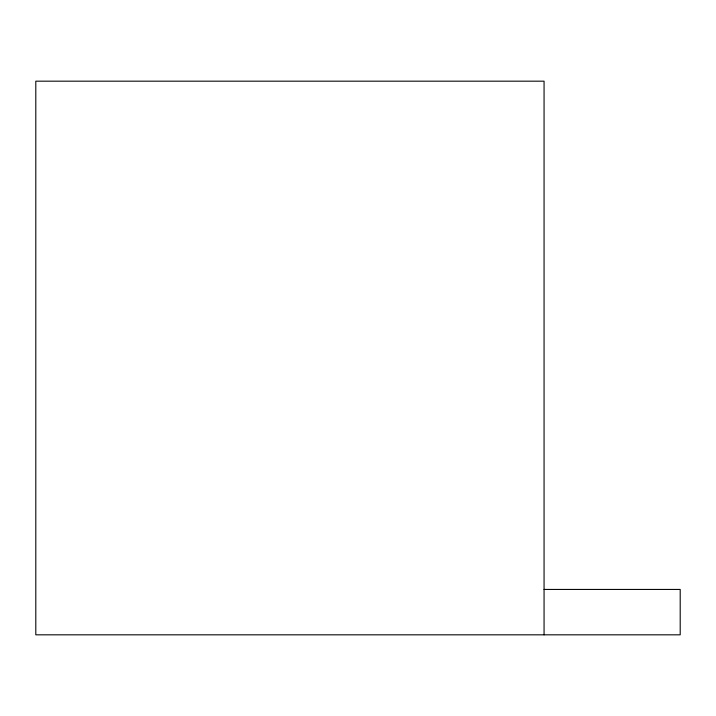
<?xml version="1.0" encoding="UTF-8"?>
<svg xmlns="http://www.w3.org/2000/svg" width="716" height="716" viewBox="0 0 716 716"><rect width="100%" height="100%" fill="white"/><g stroke="black" fill="none" stroke-linecap="round" stroke-linejoin="round"><path stroke-width="1.07" d="M544.062 589.438L680.2 589.438L680.2 634.823L35.8 634.823L35.8 81.177L544.062 81.177L544.062 634.823"/></g></svg>
